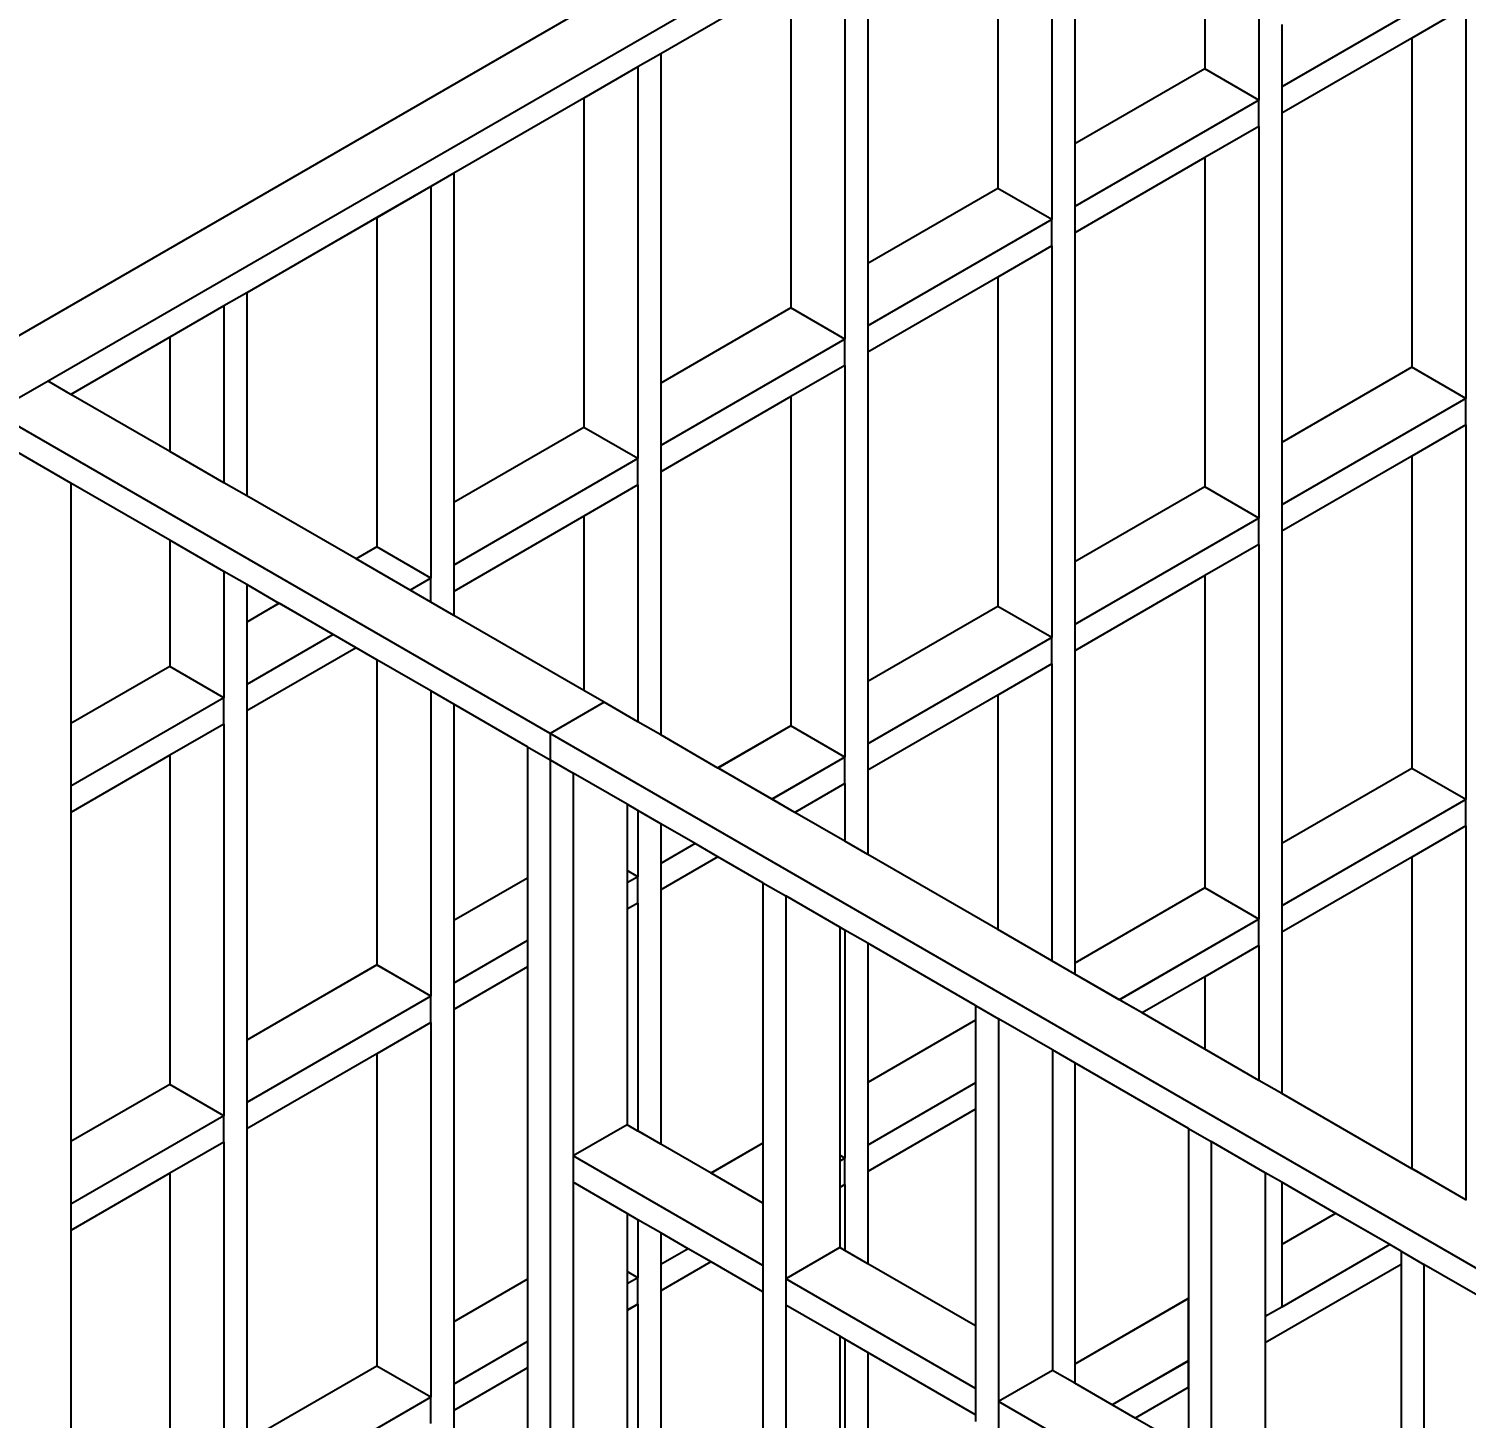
# Model space of a CAD drawing. Header units: millimetres. Extents: x 19458 to 19801, y 4351 to 4752.
# Drawn here: x 19590.462 to 19592.154, y 4523.95 to 4525.586 of the extents above; entities that cross this region are included whole.
import ezdxf

# ---------------------------------------------------------------- set-up
doc = ezdxf.new("R2010")
doc.units = ezdxf.units.MM
for name, color, linetype in [('cotas', 1, 'Continuous'), ('cotas @ 100', 1, 'Continuous'), ('cotas @ 200', 1, 'Continuous'), ('cotas @ 300', 1, 'Continuous'), ('cotas @ 95.9969', 1, 'Continuous')]:
    doc.layers.add(name, color=color, linetype=linetype)
doc.styles.add('century gothic', font='GOTHIC.TTF')
doc.styles.add('COTAS SMC', font='GOTHIC.TTF')
doc.dimstyles.new('ANOTATIVE 100 SMCONSTRUCCIONES', dxfattribs={"dimscale": 0, "dimtxt": 0.18, "dimasz": 0.15, "dimexe": 0.18, "dimexo": 0.09, "dimgap": 0.1, "dimtad": 1, "dimzin": 0, "dimdsep": 46, "dimtxsty": 'century gothic', "dimblk1": 'FLECHA1', "dimblk2": 'FLECHA1', "dimsah": 1, "dimcen": 0.18, "dimdle": 0.075, "dimclrd": 1, "dimclre": 1, "dimclrt": 2, "dimaunit": 1, "dimadec": 0, "dimazin": 0, "dimtfac": 0.75, "dimtix": 1, "dimtmove": 2, "dimatfit": 3, "dimfxl": 0.09, "dimtvp": 1.5, "dimtfill": 1, "dimtolj": 1, "dimtzin": 0, "dimarcsym": 0})
doc.dimstyles.new('PIES SMCONSTRUCCIONES', dxfattribs={"dimscale": 0, "dimtxt": 0.18, "dimasz": 0.2, "dimexe": 0.18, "dimexo": 0, "dimgap": 0.1, "dimtad": 1, "dimdec": 0, "dimlfac": 39.370079, "dimzin": 0, "dimdsep": 46, "dimlunit": 4, "dimtxsty": 'COTAS SMC', "dimblk1": 'FLECHA1', "dimblk2": 'FLECHA1', "dimsah": 1, "dimcen": 0.2, "dimdle": 0.075, "dimclrd": 1, "dimclre": 1, "dimclrt": 2, "dimaunit": 1, "dimadec": 0, "dimazin": 0, "dimtfac": 0.75, "dimtdec": 0, "dimtix": 1, "dimtmove": 2, "dimatfit": 3, "dimfxl": 0.09, "dimtvp": 1.5, "dimtfill": 1, "dimtolj": 1, "dimtzin": 0, "dimarcsym": 0})

# ---------------------------------------------------------------- blocks, each defined once
blk = doc.blocks.new('FLECHA1')
at = {"color": 4}
blk.add_line((-0.246176, -0.248081), (0.248081, 0.25), dxfattribs=at)
at = {"color": 1}
blk.add_line((-1, 0), (0.496162, 0), dxfattribs=at)
blk = doc.blocks.new('*D1591')
at = {"layer": 'cotas', "color": 1, "lineweight": -2, "transparency": 16777216}
for p, q in [((19614.326, 4565.8448), (19614.326, 4580.8448)), ((19606.9836, 4550.8448), (19596.326, 4550.8448)), ((19614.326, 4548.4298), (19614.326, 4550.8448)), ((19606.5339, 4548.4298), (19596.326, 4548.4298)), ((19614.326, 4533.4298), (19614.326, 4518.4298))]:
    blk.add_line(p, q, dxfattribs=at)
at = {"layer": 'Defpoints', "color": 0, "transparency": 16777216}
for p in [(19614.326, 4550.8448), (19615.9836, 4550.8448), (19615.5339, 4548.4298)]:
    blk.add_point(p, dxfattribs=at)
at = {"layer": 'cotas', "color": 1, "lineweight": -2, "transparency": 16777216, "xscale": 15, "yscale": 15, "zscale": 15}
for p, rotation in [((19614.326, 4550.8448), 270), ((19614.326, 4548.4298), 90)]:
    blk.add_blockref('FLECHA1', p, dxfattribs=dict(at, rotation=rotation))
at = {"layer": 'cotas', "color": 2, "transparency": 16777216, "insert": (19594.9283, 4549.6373), "char_height": 18, "attachment_point": 5, "rotation": 90, "style": 'century gothic', "bg_fill": 3, "box_fill_scale": 1.1, "bg_fill_color": 256, "bg_fill_true_color": 13158600, "bg_fill_transparency": 0}
blk.add_mtext('\\A1;2.42', dxfattribs=at)
blk = doc.blocks.new('*D1597')
at = {"layer": 'cotas', "color": 1, "lineweight": -2, "transparency": 16777216}
for p, q in [((19614.326, 4580.8448), (19614.326, 4610.8448)), ((19597.9836, 4550.8448), (19578.326, 4550.8448)), ((19614.326, 4548.4298), (19614.326, 4550.8448)), ((19597.5339, 4548.4298), (19578.326, 4548.4298)), ((19614.326, 4518.4298), (19614.326, 4488.4298))]:
    blk.add_line(p, q, dxfattribs=at)
at = {"layer": 'Defpoints', "color": 0, "transparency": 16777216}
for p in [(19614.326, 4550.8448), (19615.9836, 4550.8448), (19615.5339, 4548.4298)]:
    blk.add_point(p, dxfattribs=at)
at = {"layer": 'cotas', "color": 1, "lineweight": -2, "transparency": 16777216, "xscale": 30, "yscale": 30, "zscale": 30}
for p, rotation in [((19614.326, 4550.8448), 270), ((19614.326, 4548.4298), 90)]:
    blk.add_blockref('FLECHA1', p, dxfattribs=dict(at, rotation=rotation))
at = {"layer": 'cotas', "color": 2, "transparency": 16777216, "insert": (19575.5307, 4549.6373), "char_height": 36, "attachment_point": 5, "rotation": 90, "style": 'century gothic', "bg_fill": 3, "box_fill_scale": 1.1, "bg_fill_color": 256, "bg_fill_true_color": 13158600, "bg_fill_transparency": 0}
blk.add_mtext('\\A1;2.42', dxfattribs=at)
blk = doc.blocks.new('*D1618')
at = {"layer": 'cotas', "color": 1, "lineweight": -2, "transparency": 16777216}
for p, q in [((19614.326, 4565.2444), (19614.326, 4579.6439)), ((19607.3439, 4550.8448), (19597.0466, 4550.8448)), ((19614.326, 4548.4298), (19614.326, 4550.8448)), ((19606.8941, 4548.4298), (19597.0466, 4548.4298)), ((19614.326, 4534.0303), (19614.326, 4519.6307))]:
    blk.add_line(p, q, dxfattribs=at)
at = {"layer": 'Defpoints', "color": 0, "transparency": 16777216}
for p in [(19614.326, 4550.8448), (19615.9836, 4550.8448), (19615.5339, 4548.4298)]:
    blk.add_point(p, dxfattribs=at)
at = {"layer": 'cotas', "color": 1, "lineweight": -2, "transparency": 16777216, "xscale": 14.39953921474513, "yscale": 14.39953921474513, "zscale": 14.39953921474513}
for p, rotation in [((19614.326, 4550.8448), 270), ((19614.326, 4548.4298), 90)]:
    blk.add_blockref('FLECHA1', p, dxfattribs=dict(at, rotation=rotation))
at = {"layer": 'cotas', "color": 2, "transparency": 16777216, "insert": (19595.7049, 4549.6373), "char_height": 17.27945, "attachment_point": 5, "rotation": 90, "style": 'century gothic', "bg_fill": 3, "box_fill_scale": 1.1, "bg_fill_color": 256, "bg_fill_true_color": 13158600, "bg_fill_transparency": 0}
blk.add_mtext('\\A1;2.42', dxfattribs=at)
blk = doc.blocks.new('*D1667')
at = {"layer": 'cotas', "color": 1, "lineweight": -2, "transparency": 16777216}
for p, q in [((19620.0128, 4611.7533), (19620.0128, 4671.7533)), ((19620.4168, 4551.7533), (19566.0128, 4551.7533)), ((19620.0128, 4550.5333), (19620.0128, 4551.7533)), ((19620.4168, 4550.5333), (19566.0128, 4550.5333)), ((19620.0128, 4490.5333), (19620.0128, 4430.5333))]:
    blk.add_line(p, q, dxfattribs=at)
at = {"layer": 'Defpoints', "color": 0, "transparency": 16777216}
for p in [(19620.0128, 4551.7533), (19620.4168, 4551.7533), (19620.4168, 4550.5333)]:
    blk.add_point(p, dxfattribs=at)
at = {"layer": 'cotas', "color": 1, "lineweight": -2, "transparency": 16777216, "xscale": 60, "yscale": 60, "zscale": 60}
for p, rotation in [((19620.0128, 4551.7533), 270), ((19620.0128, 4550.5333), 90)]:
    blk.add_blockref('FLECHA1', p, dxfattribs=dict(at, rotation=rotation))
at = {"layer": 'cotas', "color": 2, "transparency": 16777216, "insert": (19562.3337, 4551.1433), "char_height": 54, "attachment_point": 5, "rotation": 90, "style": 'COTAS SMC', "bg_fill": 3, "box_fill_scale": 1.1, "bg_fill_color": 256, "bg_fill_true_color": 13158600, "bg_fill_transparency": 0}
blk.add_mtext("\\A1;4'", dxfattribs=at)
blk = doc.blocks.new('ISO GENERAL')
at = {"color": 250}
for p, q in [((2.1128, 3.8721), (-0.0978, 2.5958)), ((2.1128, 3.7986), (-0.0342, 2.5591)), ((1.3915, 3.3512), (1.3915, 2.8901)), ((1.3278, 3.3144), (1.3278, 2.9268)), ((1.1746, 3.226), (1.1746, 2.8384)), ((1.1477, 3.2104), (1.1477, 2.7494)), ((1.0841, 3.1737), (1.0841, 2.7861)), ((0.9309, 3.0852), (0.9309, 2.6976)), ((0.904, 3.0697), (0.904, 2.6086)), ((0.8404, 3.033), (0.6871, 2.9445)), ((0.8404, 3.033), (0.8404, 2.6454)), ((1.6352, 3.0308), (1.4183, 2.9056)), ((1.6352, 2.9998), (1.5716, 2.963)), ((1.6352, 2.9998), (1.6352, 2.5387)), ((1.4183, 2.9791), (1.4183, 2.9056)), ((1.5716, 2.963), (1.4183, 2.8746)), ((1.5716, 2.963), (1.5716, 2.5754)), ((0.6603, 2.929), (0.5966, 2.8923)), ((0.6871, 2.9445), (0.6603, 2.929)), ((0.6603, 2.929), (0.6603, 2.4679)), ((0.6871, 2.9445), (0.6871, 2.5569)), ((1.3278, 2.9268), (1.1746, 2.8384)), ((1.3915, 2.8901), (1.3278, 2.9268)), ((1.4183, 2.9056), (1.4183, 2.8746)), ((0.5966, 2.8923), (0.4434, 2.8038)), ((0.5966, 2.8923), (0.5966, 2.5047)), ((1.3915, 2.8901), (1.1746, 2.7649)), ((1.3915, 2.8591), (1.3915, 2.8901)), ((1.4183, 2.8746), (1.4183, 2.487)), ((1.3915, 2.8591), (1.3278, 2.8223)), ((1.3915, 2.8591), (1.3915, 2.398)), ((1.1746, 2.8384), (1.1746, 2.7649)), ((1.3278, 2.8223), (1.1746, 2.7339)), ((1.3278, 2.8223), (1.3278, 2.4347)), ((0.4434, 2.8038), (0.4165, 2.7883)), ((0.4434, 2.8038), (0.4434, 2.4162)), ((0.4165, 2.7883), (0.3529, 2.7515)), ((0.4165, 2.7883), (0.4165, 2.3272)), ((1.0841, 2.7861), (0.9309, 2.6976)), ((1.1477, 2.7494), (1.0841, 2.7861)), ((1.1746, 2.7649), (1.1746, 2.7339)), ((0.3529, 2.7515), (0.1997, 2.6631)), ((0.3529, 2.7515), (0.3529, 2.364)), ((1.1477, 2.7494), (0.9309, 2.6242)), ((1.1477, 2.7183), (1.1477, 2.7494)), ((1.1746, 2.7339), (1.1746, 2.3463)), ((1.1477, 2.7183), (1.0841, 2.6816)), ((1.1477, 2.7183), (1.1477, 2.2573)), ((0.9309, 2.6976), (0.9309, 2.6242)), ((1.0841, 2.6816), (0.9309, 2.5931)), ((1.0841, 2.6816), (1.0841, 2.294)), ((0.1997, 2.6631), (0.1728, 2.6476)), ((0.1997, 2.6631), (0.1997, 2.4241)), ((0.1728, 2.6476), (0.1092, 2.6108)), ((0.1728, 2.6476), (0.1728, 2.4396)), ((0.8404, 2.6454), (0.6871, 2.5569)), ((0.904, 2.6086), (0.8404, 2.6454)), ((0.9309, 2.6242), (0.9309, 2.5931)), ((0.1092, 2.6108), (-0.0073, 2.5436)), ((0.1092, 2.6108), (0.1092, 2.4764)), ((0.904, 2.6086), (0.6871, 2.4834)), ((0.904, 2.5776), (0.904, 2.6086)), ((0.9309, 2.5931), (0.9309, 2.2055)), ((0.904, 2.5776), (0.8404, 2.5409)), ((0.904, 2.5776), (0.904, 2.1165)), ((1.5716, 2.5754), (1.4183, 2.487)), ((1.6352, 2.5387), (1.5716, 2.5754)), ((-0.0342, 2.5591), (-0.0709, 2.5379)), ((-0.0073, 2.5436), (-0.0342, 2.5591)), ((0.6871, 2.5569), (0.6871, 2.4834)), ((0.1092, 2.4764), (-0.0073, 2.5436)), ((0.8404, 2.5409), (0.6871, 2.4524)), ((0.8404, 2.5409), (0.8404, 2.1533)), ((0.557, 2.1443), (-0.0978, 2.5224)), ((1.6352, 2.5387), (1.4183, 2.4135)), ((1.6352, 2.5077), (1.6352, 2.5387)), ((1.6352, 2.5077), (1.5716, 2.4709)), ((1.6352, 2.5077), (1.6352, 2.0665)), ((0.5966, 2.5047), (0.4434, 2.4162)), ((0.6603, 2.4679), (0.5966, 2.5047)), ((-0.0073, 2.4391), (-0.0709, 2.4758)), ((0.1728, 2.4396), (0.1092, 2.4764)), ((0.6871, 2.4834), (0.6871, 2.4524)), ((1.4183, 2.487), (1.4183, 2.4135)), ((0.6603, 2.4679), (0.4434, 2.3427)), ((0.6603, 2.4369), (0.6603, 2.4679)), ((1.5716, 2.4709), (1.4183, 2.3825)), ((1.5716, 2.4709), (1.5716, 2.1033)), ((-0.0073, 2.4391), (-0.0073, 2.156)), ((0.1092, 2.3718), (-0.0073, 2.4391)), ((0.1997, 2.4241), (0.1728, 2.4396)), ((0.6871, 2.4524), (0.6871, 2.1427)), ((0.3284, 2.3498), (0.1997, 2.4241)), ((0.6603, 2.4369), (0.5966, 2.4002)), ((0.6603, 2.4369), (0.6603, 2.1582)), ((1.3278, 2.4347), (1.1746, 2.3463)), ((1.3915, 2.398), (1.3278, 2.4347)), ((0.4434, 2.4162), (0.4434, 2.3427)), ((1.4183, 2.4135), (1.4183, 2.3825)), ((0.5966, 2.4002), (0.4434, 2.3117)), ((0.5966, 2.4002), (0.5966, 2.1949)), ((1.3915, 2.398), (1.1746, 2.2728)), ((1.3915, 2.367), (1.3915, 2.398)), ((0.1092, 2.3718), (0.1092, 2.2232)), ((0.1728, 2.3351), (0.1092, 2.3718)), ((1.4183, 2.3825), (1.4183, 2.0148)), ((0.3529, 2.364), (0.3284, 2.3498)), ((0.4165, 2.3272), (0.3529, 2.364)), ((1.3915, 2.367), (1.3278, 2.3302)), ((1.3915, 2.367), (1.3915, 1.9258)), ((0.392, 2.3131), (0.3284, 2.3498)), ((0.4434, 2.3427), (0.4434, 2.3117)), ((1.1746, 2.3463), (1.1746, 2.2728)), ((0.1728, 2.3351), (0.1728, 2.1865)), ((0.1997, 2.3196), (0.1728, 2.3351)), ((0.2379, 2.2975), (0.1997, 2.3196)), ((0.1997, 2.3196), (0.1997, 2.2755)), ((0.4165, 2.3272), (0.392, 2.3131)), ((0.4165, 2.2989), (0.4165, 2.3272)), ((1.3278, 2.3302), (1.1746, 2.2417)), ((1.3278, 2.3302), (1.3278, 1.9625)), ((0.4165, 2.2989), (0.392, 2.3131)), ((0.4434, 2.3117), (0.4434, 2.2834)), ((0.2379, 2.2975), (0.1997, 2.2755)), ((0.3015, 2.2608), (0.2379, 2.2975)), ((0.4434, 2.2834), (0.4165, 2.2989)), ((1.0841, 2.294), (0.9309, 2.2055)), ((1.1477, 2.2573), (1.0841, 2.294)), ((0.1997, 2.2755), (0.1997, 2.202)), ((0.5966, 2.1949), (0.4434, 2.2834)), ((1.1746, 2.2728), (1.1746, 2.2417)), ((0.3015, 2.2608), (0.1997, 2.202)), ((0.3284, 2.2453), (0.3015, 2.2608)), ((1.1477, 2.2573), (0.9309, 2.1321)), ((1.1477, 2.2262), (1.1477, 2.2573)), ((0.3284, 2.2453), (0.1997, 2.171)), ((0.3529, 2.2311), (0.3284, 2.2453)), ((1.1746, 2.2417), (1.1746, 1.8741)), ((0.1092, 2.2232), (-0.0073, 2.156)), ((0.1728, 2.1865), (0.1092, 2.2232)), ((0.3529, 2.2311), (0.3529, 1.8718)), ((0.4165, 2.1944), (0.3529, 2.2311)), ((1.1477, 2.2262), (1.0841, 2.1895)), ((1.1477, 2.2262), (1.1477, 1.8767)), ((0.1997, 2.202), (0.1997, 2.171)), ((0.9309, 2.2055), (0.9309, 2.1321)), ((0.1728, 2.1865), (-0.0073, 2.0825)), ((0.1728, 2.1555), (0.1728, 2.1865)), ((0.4434, 2.1789), (0.4165, 2.1944)), ((0.4165, 2.1944), (0.4165, 1.8351)), ((0.6206, 2.1811), (0.5966, 2.1949)), ((1.0841, 2.1895), (0.9309, 2.101)), ((1.0841, 2.1895), (1.0841, 1.9135)), ((0.1997, 2.171), (0.1997, 1.7834)), ((0.5301, 2.1288), (0.4434, 2.1789)), ((0.4434, 2.1789), (0.4434, 1.9241)), ((0.6206, 2.1811), (0.557, 2.1443)), ((0.6603, 2.1582), (0.6206, 2.1811)), ((-0.0073, 2.156), (-0.0073, 2.0825)), ((0.1728, 2.1555), (0.1092, 2.1187)), ((0.1728, 2.1555), (0.1728, 1.6944)), ((0.6871, 2.1427), (0.6603, 2.1582)), ((0.8404, 2.1533), (0.7545, 2.1037)), ((0.904, 2.1165), (0.8404, 2.1533)), ((0.557, 2.1443), (0.557, 2.1133)), ((1.8361, 1.4058), (0.557, 2.1443)), ((0.7545, 2.1037), (0.6871, 2.1427)), ((0.1092, 2.1187), (-0.0073, 2.0515)), ((0.1092, 2.1187), (0.1092, 1.7311)), ((0.5301, 2.1288), (0.557, 2.1133)), ((0.5301, 2.1288), (0.5301, 1.9742)), ((0.904, 2.1165), (0.8182, 2.067)), ((0.904, 2.0855), (0.904, 2.1165)), ((0.9309, 2.1321), (0.9309, 2.101)), ((0.557, 2.1133), (0.5839, 2.0978)), ((0.557, 2.1133), (0.557, 0.6673)), ((0.8182, 2.067), (0.7545, 2.1037)), ((0.9309, 2.101), (0.9309, 2.0019)), ((1.5716, 2.1033), (1.4183, 2.0148)), ((1.6352, 2.0665), (1.5716, 2.1033)), ((-0.0073, 2.0825), (-0.0073, 2.0515)), ((0.5839, 2.0978), (0.5839, 1.6471)), ((0.6475, 2.061), (0.5839, 2.0978)), ((0.904, 2.0855), (0.8451, 2.0515)), ((0.904, 2.0855), (0.904, 2.0175)), ((0.8451, 2.0515), (0.8182, 2.067)), ((1.6352, 2.0665), (1.4183, 1.9413)), ((1.6352, 2.0355), (1.6352, 2.0665)), ((-0.0073, 2.0515), (-0.0073, 1.6639)), ((0.6475, 2.061), (0.6475, 1.9832)), ((0.6603, 2.0537), (0.6475, 2.061)), ((0.6603, 2.0537), (0.6603, 1.9758)), ((0.6871, 2.0382), (0.6603, 2.0537)), ((0.904, 2.0175), (0.8451, 2.0515)), ((0.6871, 2.0382), (0.6871, 1.9913)), ((0.7277, 2.0147), (0.6871, 2.0382)), ((1.6352, 2.0355), (1.5716, 1.9987)), ((1.6352, 2.0355), (1.6352, 1.5953)), ((0.7277, 2.0147), (0.6871, 1.9913)), ((0.7545, 1.9992), (0.7277, 2.0147)), ((0.9309, 2.0019), (0.904, 2.0175)), ((1.4183, 2.0148), (1.4183, 1.9413)), ((0.7545, 1.9992), (0.6871, 1.9603)), ((0.8074, 1.9687), (0.7545, 1.9992)), ((1.0841, 1.9135), (0.9309, 2.0019)), ((1.5716, 1.9987), (1.4183, 1.9103)), ((1.5716, 1.9987), (1.5716, 1.632)), ((0.6603, 1.9758), (0.6475, 1.9832)), ((0.6475, 1.9832), (0.6475, 1.9684)), ((0.6871, 1.9913), (0.6871, 1.9603)), ((0.5301, 1.9742), (0.4434, 1.9241)), ((0.5301, 1.9742), (0.5301, 1.9007)), ((0.6603, 1.9758), (0.6475, 1.9684)), ((0.6475, 1.9684), (0.6475, 1.9374)), ((0.6603, 1.9448), (0.6603, 1.9758)), ((0.8074, 1.9687), (0.8343, 1.9532)), ((0.8074, 1.9687), (0.8074, 1.6621)), ((0.6871, 1.9603), (0.6871, 1.6609)), ((0.8343, 1.9532), (0.8343, 1.5025)), ((0.898, 1.9164), (0.8343, 1.9532)), ((1.3278, 1.9625), (1.1746, 1.8741)), ((1.3915, 1.9258), (1.3278, 1.9625)), ((0.6603, 1.9448), (0.6475, 1.9374)), ((0.6475, 1.9374), (0.6475, 1.6838)), ((0.6603, 1.9448), (0.6603, 1.6764)), ((1.4183, 1.9413), (1.4183, 1.9103)), ((0.4434, 1.9241), (0.4434, 1.8506)), ((0.898, 1.9164), (0.898, 1.6479)), ((0.904, 1.9129), (0.898, 1.9164)), ((0.904, 1.9129), (0.904, 1.6444)), ((0.9309, 1.8974), (0.904, 1.9129)), ((1.1477, 1.8767), (1.0841, 1.9135)), ((1.3915, 1.9258), (1.2271, 1.8309)), ((1.3915, 1.8948), (1.3915, 1.9258)), ((0.5301, 1.9007), (0.4434, 1.8506)), ((0.5301, 1.9007), (0.5301, 1.8697)), ((0.9309, 1.8974), (0.9309, 1.7334)), ((1.0579, 1.8241), (0.9309, 1.8974)), ((1.4183, 1.9103), (1.4183, 1.7205)), ((1.3915, 1.8948), (1.3278, 1.858)), ((1.3915, 1.8948), (1.3915, 1.736)), ((0.3529, 1.8718), (0.1997, 1.7834)), ((0.4165, 1.8351), (0.3529, 1.8718)), ((0.5301, 1.8697), (0.4434, 1.8196)), ((0.5301, 1.8697), (0.5301, 1.502)), ((1.1746, 1.8612), (1.1477, 1.8767)), ((1.1746, 1.8741), (1.1746, 1.8612)), ((0.4434, 1.8506), (0.4434, 1.8196)), ((1.2271, 1.8309), (1.1746, 1.8612)), ((1.3278, 1.858), (1.254, 1.8154)), ((1.3278, 1.858), (1.3278, 1.7728)), ((0.4165, 1.8351), (0.1997, 1.7099)), ((0.4165, 1.8041), (0.4165, 1.8351)), ((1.254, 1.8154), (1.2271, 1.8309)), ((0.4434, 1.8196), (0.4434, 1.4519)), ((1.0579, 1.8241), (1.0848, 1.8086)), ((1.0579, 1.8241), (1.0579, 1.8067)), ((1.3278, 1.7728), (1.254, 1.8154)), ((0.4165, 1.8041), (0.3529, 1.7673)), ((0.4165, 1.8041), (0.4165, 1.3629)), ((1.0579, 1.8067), (0.9309, 1.7334)), ((1.0579, 1.8067), (1.0579, 1.7332)), ((1.0848, 1.8086), (1.0848, 1.3579)), ((1.1484, 1.7718), (1.0848, 1.8086)), ((0.1997, 1.7834), (0.1997, 1.7099)), ((0.3529, 1.7673), (0.1997, 1.6789)), ((0.3529, 1.7673), (0.3529, 1.3997)), ((1.1484, 1.7718), (1.1484, 1.3946)), ((1.1746, 1.7567), (1.1484, 1.7718)), ((1.3915, 1.736), (1.3278, 1.7728)), ((1.1746, 1.7567), (1.1746, 1.4019)), ((1.3084, 1.6795), (1.1746, 1.7567)), ((0.1092, 1.7311), (-0.0073, 1.6639)), ((0.1728, 1.6944), (0.1092, 1.7311)), ((0.9309, 1.7334), (0.9309, 1.6599)), ((1.0579, 1.7332), (0.9309, 1.6599)), ((1.0579, 1.7332), (1.0579, 1.7022)), ((1.4183, 1.7205), (1.3915, 1.736)), ((0.1997, 1.7099), (0.1997, 1.6789)), ((1.5716, 1.632), (1.4183, 1.7205)), ((0.1728, 1.6944), (-0.0073, 1.5904)), ((0.1728, 1.6634), (0.1728, 1.6944)), ((1.0579, 1.7022), (0.9309, 1.6288)), ((1.0579, 1.7022), (1.0579, 1.4469)), ((0.1997, 1.6789), (0.1997, 1.3112)), ((0.6475, 1.6838), (0.5839, 1.6471)), ((0.6603, 1.6764), (0.6475, 1.6838)), ((0.6871, 1.6609), (0.6603, 1.6764)), ((1.3084, 1.6795), (1.3352, 1.664)), ((1.3084, 1.6795), (1.3084, 1.4791)), ((-0.0073, 1.6639), (-0.0073, 1.5904)), ((0.1728, 1.6634), (0.1092, 1.6266)), ((0.1728, 1.6634), (0.1728, 1.2222)), ((0.7463, 1.6268), (0.6871, 1.6609)), ((0.8074, 1.6621), (0.7463, 1.6268)), ((0.8074, 1.6621), (0.8074, 1.5915)), ((0.9309, 1.6599), (0.9309, 1.6288)), ((1.3352, 1.664), (1.3352, 1.2133)), ((1.3989, 1.6272), (1.3352, 1.664)), ((0.8074, 1.518), (0.5839, 1.6471)), ((0.5839, 1.6471), (0.5839, 1.616)), ((0.904, 1.6444), (0.898, 1.6479)), ((0.898, 1.6479), (0.898, 1.6409)), ((0.904, 1.6444), (0.898, 1.6409)), ((0.904, 1.6133), (0.904, 1.6444)), ((0.1092, 1.6266), (-0.0073, 1.5594)), ((0.1092, 1.6266), (0.1092, 1.2589)), ((0.8074, 1.5915), (0.7463, 1.6268)), ((0.898, 1.6409), (0.898, 1.6098)), ((0.9309, 1.6288), (0.9309, 1.5202)), ((1.3989, 1.6272), (1.3989, 1.4579)), ((1.4183, 1.616), (1.3989, 1.6272)), ((1.6352, 1.5953), (1.5716, 1.632)), ((0.6475, 1.5793), (0.5839, 1.616)), ((0.5839, 1.616), (0.5839, 1.1446)), ((0.904, 1.6133), (0.898, 1.6098)), ((0.898, 1.6098), (0.898, 1.5392)), ((0.904, 1.6133), (0.904, 1.5357)), ((1.4183, 1.616), (1.4183, 1.5426)), ((1.4819, 1.5793), (1.4183, 1.616)), ((0.8074, 1.5915), (0.8074, 1.518)), ((1.636, 1.5948), (1.6352, 1.5953)), ((-0.0073, 1.5904), (-0.0073, 1.5594)), ((0.6475, 1.5793), (0.6475, 1.511)), ((0.6603, 1.5719), (0.6475, 1.5793)), ((1.4819, 1.5793), (1.4183, 1.5426)), ((1.5455, 1.5426), (1.4819, 1.5793)), ((-0.0073, 1.5594), (-0.0073, 1.1917)), ((0.6603, 1.5719), (0.6603, 1.5036)), ((0.6871, 1.5564), (0.6603, 1.5719)), ((0.6871, 1.5564), (0.6871, 1.5192)), ((0.7194, 1.5378), (0.6871, 1.5564)), ((1.4183, 1.5426), (1.4183, 1.4691)), ((1.5455, 1.5426), (1.4183, 1.4691)), ((1.5588, 1.5349), (1.5455, 1.5426)), ((0.7194, 1.5378), (0.6871, 1.5192)), ((0.7463, 1.5223), (0.7194, 1.5378)), ((0.898, 1.5392), (0.8343, 1.5025)), ((0.904, 1.5357), (0.898, 1.5392)), ((0.9309, 1.5202), (0.904, 1.5357)), ((1.5588, 1.5349), (1.5857, 1.5194)), ((1.5588, 1.5349), (1.5588, 1.5192)), ((0.6603, 1.5036), (0.6475, 1.511)), ((0.6475, 1.511), (0.6475, 1.4963)), ((0.7463, 1.5223), (0.6871, 1.4881)), ((0.6871, 1.5192), (0.6871, 1.4881)), ((0.8074, 1.487), (0.7463, 1.5223)), ((0.8074, 1.518), (0.8074, 1.487)), ((1.0579, 1.4469), (0.9309, 1.5202)), ((1.5588, 1.5192), (1.3989, 1.4269)), ((1.5588, 1.5192), (1.5588, 1.2457)), ((1.5857, 1.5194), (1.5857, 1.2612)), ((1.6493, 1.4826), (1.5857, 1.5194)), ((0.5301, 1.502), (0.4434, 1.4519)), ((0.5301, 1.502), (0.5301, 1.4285)), ((0.6603, 1.5036), (0.6475, 1.4963)), ((0.6475, 1.4963), (0.6475, 1.4652)), ((0.6603, 1.4726), (0.6603, 1.5036)), ((1.0579, 1.3734), (0.8343, 1.5025)), ((0.8343, 1.5025), (0.8343, 1.4714)), ((0.6603, 1.4726), (0.6475, 1.4652)), ((0.6603, 1.4726), (0.6603, 1.174)), ((0.6871, 1.4881), (0.6871, 1.1585)), ((0.8074, 1.487), (0.8074, 1.1899)), ((1.3084, 1.4791), (1.1746, 1.4019)), ((1.3084, 1.4791), (1.3084, 1.4056)), ((0.6475, 1.4652), (0.6475, 1.1813)), ((0.898, 1.4347), (0.8343, 1.4714)), ((0.8343, 1.4714), (0.8343, 1)), ((1.4183, 1.4691), (1.3989, 1.4579)), ((1.3989, 1.4579), (1.3989, 1.4269)), ((0.4434, 1.4519), (0.4434, 1.3784)), ((1.0579, 1.4469), (1.0579, 1.3734)), ((0.5301, 1.4285), (0.4434, 1.3784)), ((0.5301, 1.4285), (0.5301, 1.3975)), ((0.898, 1.4347), (0.898, 1.1757)), ((0.904, 1.4312), (0.898, 1.4347)), ((0.904, 1.4312), (0.904, 1.1722)), ((0.9309, 1.4157), (0.904, 1.4312)), ((1.3989, 1.4269), (1.3989, 1.25)), ((0.9309, 1.4157), (0.9309, 1.2612)), ((1.0579, 1.3424), (0.9309, 1.4157)), ((1.3084, 1.4056), (1.2188, 1.354)), ((1.3084, 1.4056), (1.3084, 1.3746)), ((0.3529, 1.3997), (0.1997, 1.3112)), ((0.4165, 1.3629), (0.3529, 1.3997)), ((0.5301, 1.3975), (0.4434, 1.3474)), ((0.5301, 1.3975), (0.5301, 1.0298)), ((1.1484, 1.3946), (1.0848, 1.3579)), ((1.1746, 1.3795), (1.1484, 1.3946)), ((1.1746, 1.4019), (1.1746, 1.3795)), ((0.4434, 1.3784), (0.4434, 1.3474)), ((1.0579, 1.3734), (1.0579, 1.3424)), ((1.2188, 1.354), (1.1746, 1.3795)), ((1.3084, 1.3746), (1.2457, 1.3384)), ((1.3084, 1.3746), (1.3084, 1.3023)), ((0.4165, 1.3629), (0.1997, 1.2377)), ((0.4165, 1.3319), (0.4165, 1.3629)), ((1.3084, 1.2288), (1.0848, 1.3579)), ((1.0848, 1.3579), (1.0848, 1.3268)), ((0.4434, 1.3474), (0.4434, 0.9797)), ((1.0579, 1.3424), (1.0579, 1.3345)), ((1.2457, 1.3384), (1.2188, 1.354)), ((1.3084, 1.3023), (1.2457, 1.3384))]:
    blk.add_line(p, q, dxfattribs=at)
blk = doc.blocks.new('gght')
at = {"color": 2}
for p, q in [((-29.3066, 4.4849), (-31.5172, 3.2087)), ((-29.3066, 4.4114), (-31.4535, 3.1719)), ((-30.0279, 3.964), (-30.0279, 3.5029)), ((-30.0915, 3.9272), (-30.0915, 3.5396)), ((-30.2448, 3.8388), (-30.2448, 3.4512)), ((-30.2716, 3.8233), (-30.2716, 3.3622)), ((-30.3353, 3.7865), (-30.3353, 3.3989)), ((-30.4885, 3.6981), (-30.4885, 3.3105)), ((-30.5154, 3.6825), (-30.5154, 3.2215)), ((-30.579, 3.6458), (-30.7322, 3.5573)), ((-30.579, 3.6458), (-30.579, 3.2582)), ((-29.7842, 3.6436), (-30.001, 3.5184)), ((-29.7842, 3.6126), (-29.8478, 3.5758)), ((-29.7842, 3.6126), (-29.7842, 3.1515)), ((-30.001, 3.5919), (-30.001, 3.5184)), ((-29.8478, 3.5758), (-30.001, 3.4874)), ((-29.8478, 3.5758), (-29.8478, 3.1883)), ((-30.7322, 3.5573), (-30.7591, 3.5418)), ((-30.7322, 3.5573), (-30.7322, 3.1697)), ((-30.7591, 3.5418), (-30.8227, 3.5051)), ((-30.7591, 3.5418), (-30.7591, 3.0807)), ((-30.0915, 3.5396), (-30.2448, 3.4512)), ((-30.0279, 3.5029), (-30.0915, 3.5396)), ((-30.8227, 3.5051), (-30.976, 3.4166)), ((-30.8227, 3.5051), (-30.8227, 3.1175)), ((-30.001, 3.5184), (-30.001, 3.4874)), ((-30.0279, 3.5029), (-30.2448, 3.3777)), ((-30.0279, 3.4719), (-30.0279, 3.5029)), ((-30.001, 3.4874), (-30.001, 3.0998)), ((-30.0279, 3.4719), (-30.0915, 3.4351)), ((-30.0279, 3.4719), (-30.0279, 3.0108)), ((-30.2448, 3.4512), (-30.2448, 3.3777)), ((-30.0915, 3.4351), (-30.2448, 3.3467)), ((-30.0915, 3.4351), (-30.0915, 3.0475)), ((-30.976, 3.4166), (-31.0028, 3.4011)), ((-30.976, 3.4166), (-30.976, 3.029)), ((-31.0028, 3.4011), (-31.0665, 3.3644)), ((-31.0028, 3.4011), (-31.0028, 2.94)), ((-30.3353, 3.3989), (-30.4885, 3.3105)), ((-30.2716, 3.3622), (-30.3353, 3.3989)), ((-30.2448, 3.3777), (-30.2448, 3.3467)), ((-31.0665, 3.3644), (-31.2197, 3.2759)), ((-31.0665, 3.3644), (-31.0665, 2.9768)), ((-30.2716, 3.3622), (-30.4885, 3.237)), ((-30.2716, 3.3312), (-30.2716, 3.3622)), ((-30.2448, 3.3467), (-30.2448, 2.9591)), ((-30.2716, 3.3312), (-30.3353, 3.2944)), ((-30.2716, 3.3312), (-30.2716, 2.8701)), ((-30.4885, 3.3105), (-30.4885, 3.237)), ((-30.3353, 3.2944), (-30.4885, 3.2059)), ((-30.3353, 3.2944), (-30.3353, 2.9068)), ((-31.2197, 3.2759), (-31.2466, 3.2604)), ((-31.2197, 3.2759), (-31.2197, 3.0369)), ((-31.2466, 3.2604), (-31.3102, 3.2236)), ((-31.2466, 3.2604), (-31.2466, 3.0524)), ((-30.579, 3.2582), (-30.7322, 3.1697)), ((-30.5154, 3.2215), (-30.579, 3.2582)), ((-30.4885, 3.237), (-30.4885, 3.2059)), ((-31.3102, 3.2236), (-31.4266, 3.1564)), ((-31.3102, 3.2236), (-31.3102, 3.0892)), ((-30.5154, 3.2215), (-30.7322, 3.0963)), ((-30.5154, 3.1904), (-30.5154, 3.2215)), ((-30.4885, 3.2059), (-30.4885, 2.8184)), ((-30.5154, 3.1904), (-30.579, 3.1537)), ((-30.5154, 3.1904), (-30.5154, 2.7294)), ((-29.8478, 3.1883), (-30.001, 3.0998)), ((-29.7842, 3.1515), (-29.8478, 3.1883)), ((-31.4535, 3.1719), (-31.4903, 3.1507)), ((-31.4266, 3.1564), (-31.4535, 3.1719)), ((-30.7322, 3.1697), (-30.7322, 3.0963)), ((-30.579, 3.1537), (-30.7322, 3.0652)), ((-30.579, 3.1537), (-30.579, 2.7661)), ((-29.7842, 3.1515), (-30.001, 3.0263)), ((-29.7842, 3.1205), (-29.7842, 3.1515)), ((-30.8227, 3.1175), (-30.976, 3.029)), ((-30.7591, 3.0807), (-30.8227, 3.1175)), ((-29.7842, 3.1205), (-29.8478, 3.0837)), ((-29.7842, 3.1205), (-29.7842, 2.6793)), ((-30.001, 3.0998), (-30.001, 3.0263)), ((-31.2466, 3.0524), (-31.3102, 3.0892)), ((-30.7591, 3.0807), (-30.976, 2.9555)), ((-30.7591, 3.0497), (-30.7591, 3.0807)), ((-30.7322, 3.0963), (-30.7322, 3.0652)), ((-29.8478, 3.0837), (-30.001, 2.9953)), ((-29.8478, 3.0837), (-29.8478, 2.7161)), ((-30.7322, 3.0652), (-30.7322, 2.7555)), ((-31.2197, 3.0369), (-31.2466, 3.0524)), ((-30.7591, 3.0497), (-30.8227, 3.013)), ((-30.7591, 3.0497), (-30.7591, 2.771)), ((-30.0915, 3.0475), (-30.2448, 2.9591)), ((-30.0279, 3.0108), (-30.0915, 3.0475)), ((-30.976, 3.029), (-30.976, 2.9555)), ((-30.8227, 3.013), (-30.976, 2.9245)), ((-30.8227, 3.013), (-30.8227, 2.8077)), ((-30.001, 3.0263), (-30.001, 2.9953)), ((-30.0279, 3.0108), (-30.2448, 2.8856)), ((-30.0279, 2.9798), (-30.0279, 3.0108)), ((-31.3102, 2.9847), (-31.3102, 2.836)), ((-31.2466, 2.9479), (-31.3102, 2.9847)), ((-30.0279, 2.9798), (-30.0915, 2.943)), ((-30.0279, 2.9798), (-30.0279, 2.5386)), ((-30.001, 2.9953), (-30.001, 2.6276)), ((-31.0665, 2.9768), (-31.091, 2.9626)), ((-31.0273, 2.9259), (-31.091, 2.9626)), ((-31.0028, 2.94), (-31.0665, 2.9768)), ((-31.2466, 2.9479), (-31.2466, 2.7993)), ((-31.2197, 2.9324), (-31.2466, 2.9479)), ((-30.976, 2.9555), (-30.976, 2.9245)), ((-30.2448, 2.9591), (-30.2448, 2.8856)), ((-31.2197, 2.9324), (-31.2197, 2.8883)), ((-31.0028, 2.94), (-31.0273, 2.9259)), ((-31.0028, 2.9117), (-31.0028, 2.94)), ((-30.0915, 2.943), (-30.2448, 2.8546)), ((-30.0915, 2.943), (-30.0915, 2.5754)), ((-31.0028, 2.9117), (-31.0273, 2.9259)), ((-30.976, 2.8962), (-31.0028, 2.9117)), ((-30.976, 2.9245), (-30.976, 2.8962)), ((-31.1815, 2.9104), (-31.2197, 2.8883)), ((-31.1179, 2.8736), (-31.1815, 2.9104)), ((-30.3353, 2.9068), (-30.4885, 2.8184)), ((-30.2716, 2.8701), (-30.3353, 2.9068)), ((-31.2197, 2.8883), (-31.2197, 2.8148)), ((-30.2448, 2.8856), (-30.2448, 2.8546)), ((-31.1179, 2.8736), (-31.2197, 2.8148)), ((-31.091, 2.8581), (-31.1179, 2.8736)), ((-30.2716, 2.8701), (-30.4885, 2.7449)), ((-30.2716, 2.8391), (-30.2716, 2.8701)), ((-31.091, 2.8581), (-31.2197, 2.7838)), ((-31.0665, 2.8439), (-31.0665, 2.4847)), ((-31.0028, 2.8072), (-31.0665, 2.8439)), ((-30.2448, 2.8546), (-30.2448, 2.4869)), ((-31.3102, 2.836), (-31.4266, 2.7688)), ((-31.2466, 2.7993), (-31.3102, 2.836)), ((-30.2716, 2.8391), (-30.3353, 2.8023)), ((-30.2716, 2.8391), (-30.2716, 2.4896)), ((-31.2197, 2.8148), (-31.2197, 2.7838)), ((-30.4885, 2.8184), (-30.4885, 2.7449)), ((-31.2466, 2.7993), (-31.4266, 2.6953)), ((-31.2466, 2.7683), (-31.2466, 2.7993)), ((-30.976, 2.7917), (-31.0028, 2.8072)), ((-31.0028, 2.8072), (-31.0028, 2.4479)), ((-30.7987, 2.7939), (-30.8227, 2.8077)), ((-30.7591, 2.771), (-30.7987, 2.7939)), ((-30.3353, 2.8023), (-30.4885, 2.7138)), ((-30.3353, 2.8023), (-30.3353, 2.5263)), ((-31.2197, 2.7838), (-31.2197, 2.3962)), ((-30.976, 2.7917), (-30.976, 2.5369)), ((-31.4266, 2.7688), (-31.4266, 2.6953)), ((-31.2466, 2.7683), (-31.3102, 2.7315)), ((-31.2466, 2.7683), (-31.2466, 2.3072)), ((-30.7322, 2.7555), (-30.7591, 2.771)), ((-30.579, 2.7661), (-30.6648, 2.7166)), ((-30.5154, 2.7294), (-30.579, 2.7661)), ((-30.4885, 2.7449), (-30.4885, 2.7138)), ((-31.3102, 2.7315), (-31.4266, 2.6643)), ((-31.3102, 2.7315), (-31.3102, 2.3439)), ((-30.5154, 2.7294), (-30.6012, 2.6798)), ((-30.5154, 2.6983), (-30.5154, 2.7294)), ((-30.6012, 2.6798), (-30.6648, 2.7166)), ((-30.4885, 2.7138), (-30.4885, 2.6148)), ((-29.8478, 2.7161), (-30.001, 2.6276)), ((-29.7842, 2.6793), (-29.8478, 2.7161)), ((-31.4266, 2.6953), (-31.4266, 2.6643)), ((-30.5154, 2.6983), (-30.5743, 2.6643)), ((-30.5154, 2.6983), (-30.5154, 2.6303)), ((-30.5743, 2.6643), (-30.6012, 2.6798)), ((-29.7842, 2.6793), (-30.001, 2.5541)), ((-29.7842, 2.6483), (-29.7842, 2.6793)), ((-30.7591, 2.6665), (-30.7591, 2.5886)), ((-30.7322, 2.651), (-30.7591, 2.6665)), ((-30.5154, 2.6303), (-30.5743, 2.6643)), ((-30.7322, 2.651), (-30.7322, 2.6042)), ((-30.6917, 2.6276), (-30.7322, 2.651)), ((-29.7842, 2.6483), (-29.8478, 2.6116)), ((-29.7842, 2.6483), (-29.7842, 2.2081)), ((-30.6917, 2.6276), (-30.7322, 2.6042)), ((-30.6648, 2.612), (-30.6917, 2.6276)), ((-30.4885, 2.6148), (-30.5154, 2.6303)), ((-30.001, 2.6276), (-30.001, 2.5541)), ((-30.6648, 2.612), (-30.7322, 2.5731)), ((-29.8478, 2.6116), (-30.001, 2.5231)), ((-29.8478, 2.6116), (-29.8478, 2.2449)), ((-30.7591, 2.5886), (-30.7719, 2.596)), ((-30.7719, 2.596), (-30.7719, 2.5813)), ((-30.7322, 2.6042), (-30.7322, 2.5731)), ((-30.8892, 2.587), (-30.976, 2.5369)), ((-30.8892, 2.587), (-30.8892, 2.5135)), ((-30.7591, 2.5886), (-30.7719, 2.5813)), ((-30.7719, 2.5813), (-30.7719, 2.5502)), ((-30.7591, 2.5576), (-30.7591, 2.5886)), ((-30.7322, 2.5731), (-30.7322, 2.2737)), ((-30.0915, 2.5754), (-30.2448, 2.4869)), ((-30.0279, 2.5386), (-30.0915, 2.5754)), ((-30.7591, 2.5576), (-30.7719, 2.5502)), ((-30.7591, 2.5576), (-30.7591, 2.2893)), ((-30.001, 2.5541), (-30.001, 2.5231)), ((-30.976, 2.5369), (-30.976, 2.4634)), ((-30.5154, 2.5258), (-30.5154, 2.2572)), ((-30.4885, 2.5102), (-30.5154, 2.5258)), ((-30.2716, 2.4896), (-30.3353, 2.5263)), ((-30.0279, 2.5386), (-30.1923, 2.4437)), ((-30.0279, 2.5076), (-30.0279, 2.5386)), ((-30.001, 2.5231), (-30.001, 2.3333)), ((-30.8892, 2.5135), (-30.976, 2.4634)), ((-30.8892, 2.5135), (-30.8892, 2.4825)), ((-30.4885, 2.5102), (-30.4885, 2.3462)), ((-30.0279, 2.5076), (-30.0915, 2.4708)), ((-30.0279, 2.5076), (-30.0279, 2.3488)), ((-30.2448, 2.474), (-30.2716, 2.4896)), ((-31.0665, 2.4847), (-31.2197, 2.3962)), ((-31.0028, 2.4479), (-31.0665, 2.4847)), ((-30.8892, 2.4825), (-30.976, 2.4324)), ((-30.2448, 2.4869), (-30.2448, 2.474)), ((-30.1923, 2.4437), (-30.2448, 2.474)), ((-30.976, 2.4634), (-30.976, 2.4324)), ((-30.0915, 2.4708), (-30.1654, 2.4282)), ((-30.0915, 2.4708), (-30.0915, 2.3856)), ((-31.0028, 2.4479), (-31.2197, 2.3227)), ((-31.0028, 2.4169), (-31.0028, 2.4479)), ((-30.1654, 2.4282), (-30.1923, 2.4437)), ((-30.976, 2.4324), (-30.976, 2.0647)), ((-31.0028, 2.4169), (-31.0665, 2.3802)), ((-31.0028, 2.4169), (-31.0028, 1.9757)), ((-30.3615, 2.4195), (-30.4885, 2.3462)), ((-30.3615, 2.4195), (-30.3615, 2.346)), ((-31.2197, 2.3962), (-31.2197, 2.3227)), ((-31.0665, 2.3802), (-31.2197, 2.2917)), ((-31.0665, 2.3802), (-31.0665, 2.0125)), ((-30.0279, 2.3488), (-30.0915, 2.3856)), ((-30.2448, 2.3695), (-30.2448, 1.9923)), ((-31.3102, 2.3439), (-31.4266, 2.2767)), ((-31.2466, 2.3072), (-31.3102, 2.3439)), ((-30.4885, 2.3462), (-30.4885, 2.2727)), ((-30.3615, 2.346), (-30.4885, 2.2727)), ((-30.3615, 2.346), (-30.3615, 2.315)), ((-30.001, 2.3333), (-30.0279, 2.3488)), ((-31.2197, 2.3227), (-31.2197, 2.2917)), ((-31.2466, 2.3072), (-31.4266, 2.2032)), ((-31.2466, 2.2762), (-31.2466, 2.3072)), ((-30.3615, 2.315), (-30.4885, 2.2417)), ((-31.2197, 2.2917), (-31.2197, 1.924)), ((-30.7322, 2.2737), (-30.7591, 2.2893)), ((-31.4266, 2.2767), (-31.4266, 2.2032)), ((-31.2466, 2.2762), (-31.3102, 2.2394)), ((-31.2466, 2.2762), (-31.2466, 1.835)), ((-30.6119, 2.2749), (-30.6731, 2.2396)), ((-30.6119, 2.2749), (-30.6119, 2.2043)), ((-30.4885, 2.2727), (-30.4885, 2.2417)), ((-30.5154, 2.2572), (-30.5214, 2.2607)), ((-30.5214, 2.2607), (-30.5214, 2.2537)), ((-30.5154, 2.2572), (-30.5214, 2.2537)), ((-30.5214, 2.2537), (-30.5214, 2.2227)), ((-30.5154, 2.2262), (-30.5154, 2.2572)), ((-31.3102, 2.2394), (-31.4266, 2.1722)), ((-31.3102, 2.2394), (-31.3102, 1.8718)), ((-30.6119, 2.2043), (-30.6731, 2.2396)), ((-30.4885, 2.2417), (-30.4885, 2.133)), ((-29.7842, 2.2081), (-29.8478, 2.2449)), ((-30.5154, 2.2262), (-30.5214, 2.2227)), ((-30.5154, 2.2262), (-30.5154, 2.1485)), ((-30.001, 2.2288), (-30.001, 2.0819)), ((-31.4266, 2.2032), (-31.4266, 2.1722)), ((-29.7833, 2.2076), (-29.7842, 2.2081)), ((-30.7719, 2.1921), (-30.7719, 2.1238)), ((-30.7591, 2.1847), (-30.7719, 2.1921)), ((-30.7591, 2.1847), (-30.7591, 2.1165)), ((-30.7322, 2.1692), (-30.7591, 2.1847)), ((-29.9375, 2.1921), (-30.001, 2.1554)), ((-29.8738, 2.1554), (-29.9375, 2.1921)), ((-30.7322, 2.1692), (-30.7322, 2.132)), ((-30.7, 2.1506), (-30.7322, 2.1692)), ((-30.7, 2.1506), (-30.7322, 2.132)), ((-30.6731, 2.1351), (-30.7, 2.1506)), ((-29.8738, 2.1554), (-30.001, 2.0819)), ((-29.8605, 2.1477), (-29.8738, 2.1554)), ((-30.6731, 2.1351), (-30.7322, 2.1009)), ((-30.4885, 2.133), (-30.5154, 2.1485)), ((-29.8605, 2.1477), (-29.8605, 2.132)), ((-30.7591, 2.1165), (-30.7719, 2.1238)), ((-30.7719, 2.1238), (-30.7719, 2.1091)), ((-30.7591, 2.1165), (-30.7719, 2.1091)), ((-30.7591, 2.0854), (-30.7591, 2.1165)), ((-30.7322, 2.132), (-30.7322, 2.1009)), ((-29.8605, 2.132), (-30.0205, 2.0397)), ((-30.8892, 2.1148), (-30.976, 2.0647)), ((-30.8892, 2.1148), (-30.8892, 2.0413)), ((-30.7719, 2.1091), (-30.7719, 2.0781)), ((-30.7322, 2.1009), (-30.7322, 1.7713)), ((-30.7591, 2.0854), (-30.7719, 2.0781)), ((-30.7591, 2.0854), (-30.7591, 1.7868)), ((-30.111, 2.0919), (-30.2448, 2.0147)), ((-30.111, 2.0919), (-30.111, 2.0185)), ((-30.001, 2.0819), (-30.0205, 2.0707)), ((-30.7719, 2.0781), (-30.7719, 1.7942)), ((-30.0205, 2.0707), (-30.0205, 2.0397)), ((-30.976, 2.0647), (-30.976, 1.9913)), ((-30.8892, 2.0413), (-30.976, 1.9913)), ((-30.8892, 2.0413), (-30.8892, 2.0103)), ((-30.5214, 2.0475), (-30.5214, 1.7885)), ((-30.5154, 2.044), (-30.5214, 2.0475)), ((-30.5154, 2.044), (-30.5154, 1.785)), ((-30.4885, 2.0285), (-30.5154, 2.044)), ((-30.4885, 2.0285), (-30.4885, 1.874)), ((-30.111, 2.0185), (-30.2005, 1.9668)), ((-30.111, 2.0185), (-30.111, 1.9874)), ((-31.0665, 2.0125), (-31.2197, 1.924)), ((-31.0028, 1.9757), (-31.0665, 2.0125)), ((-30.8892, 2.0103), (-30.976, 1.9602)), ((-30.976, 1.9913), (-30.976, 1.9602)), ((-30.2005, 1.9668), (-30.2448, 1.9923)), ((-30.111, 1.9874), (-30.1737, 1.9513)), ((-31.0028, 1.9757), (-31.2197, 1.8505)), ((-31.0028, 1.9447), (-31.0028, 1.9757)), ((-30.1737, 1.9513), (-30.2005, 1.9668)), ((-30.976, 1.9602), (-30.976, 1.5926))]:
    blk.add_line(p, q, dxfattribs=at)
blk = doc.blocks.new('*U1729')
at = {"layer": 'cotas @ 100'}
dim = blk.add_linear_dim(base=(19614.3260382735, 4550.8448237801), p1=(19615.5338597089, 4548.4298237801), p2=(19615.9836080801, 4550.8448237801), angle=90, dimstyle='ANOTATIVE 100 SMCONSTRUCCIONES', override={"dimscale": 100, "dimtix": 1, "dimtofl": 1, "dimtmove": 1, "dimatfit": 1}, dxfattribs=at)
dim.commit()
dim.dimension.update_dxf_attribs({"geometry": '*D1591', "text_midpoint": (19594.9283496263, 4549.6373237801)})
at = {"layer": 'cotas @ 200'}
dim = blk.add_linear_dim(base=(19614.3260382735, 4550.8448237801), p1=(19615.5338597089, 4548.4298237801), p2=(19615.9836080801, 4550.8448237801), angle=90, dimstyle='ANOTATIVE 100 SMCONSTRUCCIONES', override={"dimscale": 200, "dimtix": 1, "dimtofl": 1, "dimtmove": 1, "dimatfit": 1}, dxfattribs=at)
dim.commit()
dim.dimension.update_dxf_attribs({"geometry": '*D1597', "text_midpoint": (19575.5306609792, 4549.6373237801)})
at = {"layer": 'cotas @ 95.9969'}
dim = blk.add_linear_dim(base=(19614.3260382735, 4550.8448237801), p1=(19615.5338597089, 4548.4298237801), p2=(19615.9836080801, 4550.8448237801), angle=90, dimstyle='ANOTATIVE 100 SMCONSTRUCCIONES', override={"dimscale": 95.996928, "dimtix": 1, "dimtofl": 1, "dimtmove": 1, "dimatfit": 1}, dxfattribs=at)
dim.commit()
dim.dimension.update_dxf_attribs({"geometry": '*D1618', "text_midpoint": (19595.7048530502, 4549.6373237801)})
blk = doc.blocks.new('*U1731')
at = {"layer": 'cotas @ 300'}
dim = blk.add_linear_dim(base=(19620.0128, 4551.7533), p1=(19620.4168, 4550.5333), p2=(19620.4168, 4551.7533), angle=90, dimstyle='PIES SMCONSTRUCCIONES', override={"dimscale": 300, "dimtix": 1, "dimtofl": 1, "dimtmove": 2, "dimatfit": 3}, dxfattribs=at)
dim.commit()
dim.dimension.update_dxf_attribs({"geometry": '*D1667', "text_midpoint": (19562.3337, 4551.1433)})

msp = doc.modelspace()

# ---------------------------------------------------------------- block references
at = {"layer": 'cotas'}
msp.add_blockref('*U1729', (0, 0), dxfattribs=at)

# ---------------------------------------------------------------- next in the draw order: block references
msp.add_blockref('*U1731', (0, 0), dxfattribs=at)

# ---------------------------------------------------------------- next in the draw order: block references
at = {"color": 2}
msp.add_blockref('ISO GENERAL', (19590.5186, 4522.6118), dxfattribs=at)
msp.add_blockref('gght', (19621.9379, 4521.999))

doc.saveas('drawing.dxf')
